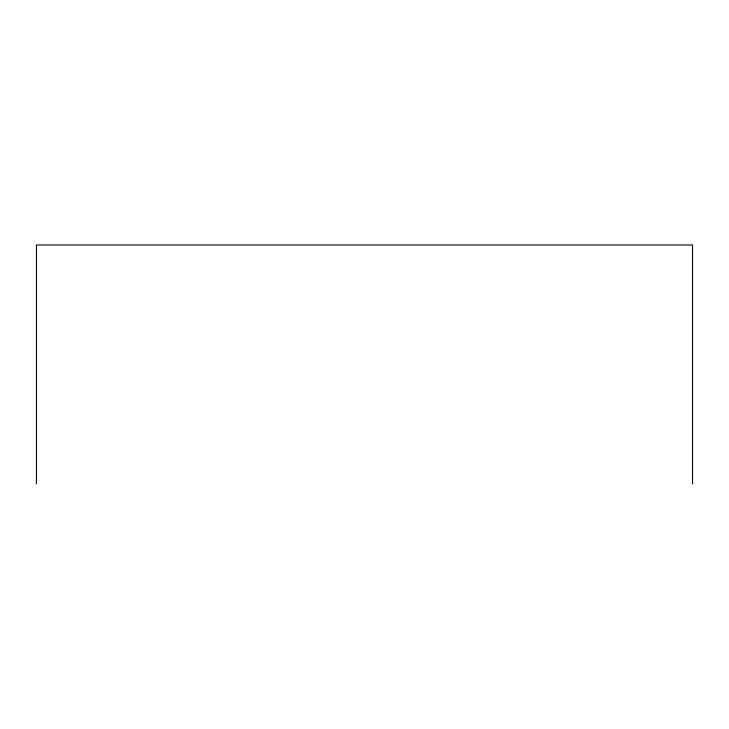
<?xml version="1.0" encoding="UTF-8"?>
<svg xmlns="http://www.w3.org/2000/svg" width="729" height="729" viewBox="0 0 729 729"><rect width="100%" height="100%" fill="white"/><g stroke="black" fill="none" stroke-linecap="round" stroke-linejoin="round"><path stroke-width="1.09" d="M692.55 484.01L692.55 244.99L36.45 244.99L36.45 484.01"/></g></svg>
